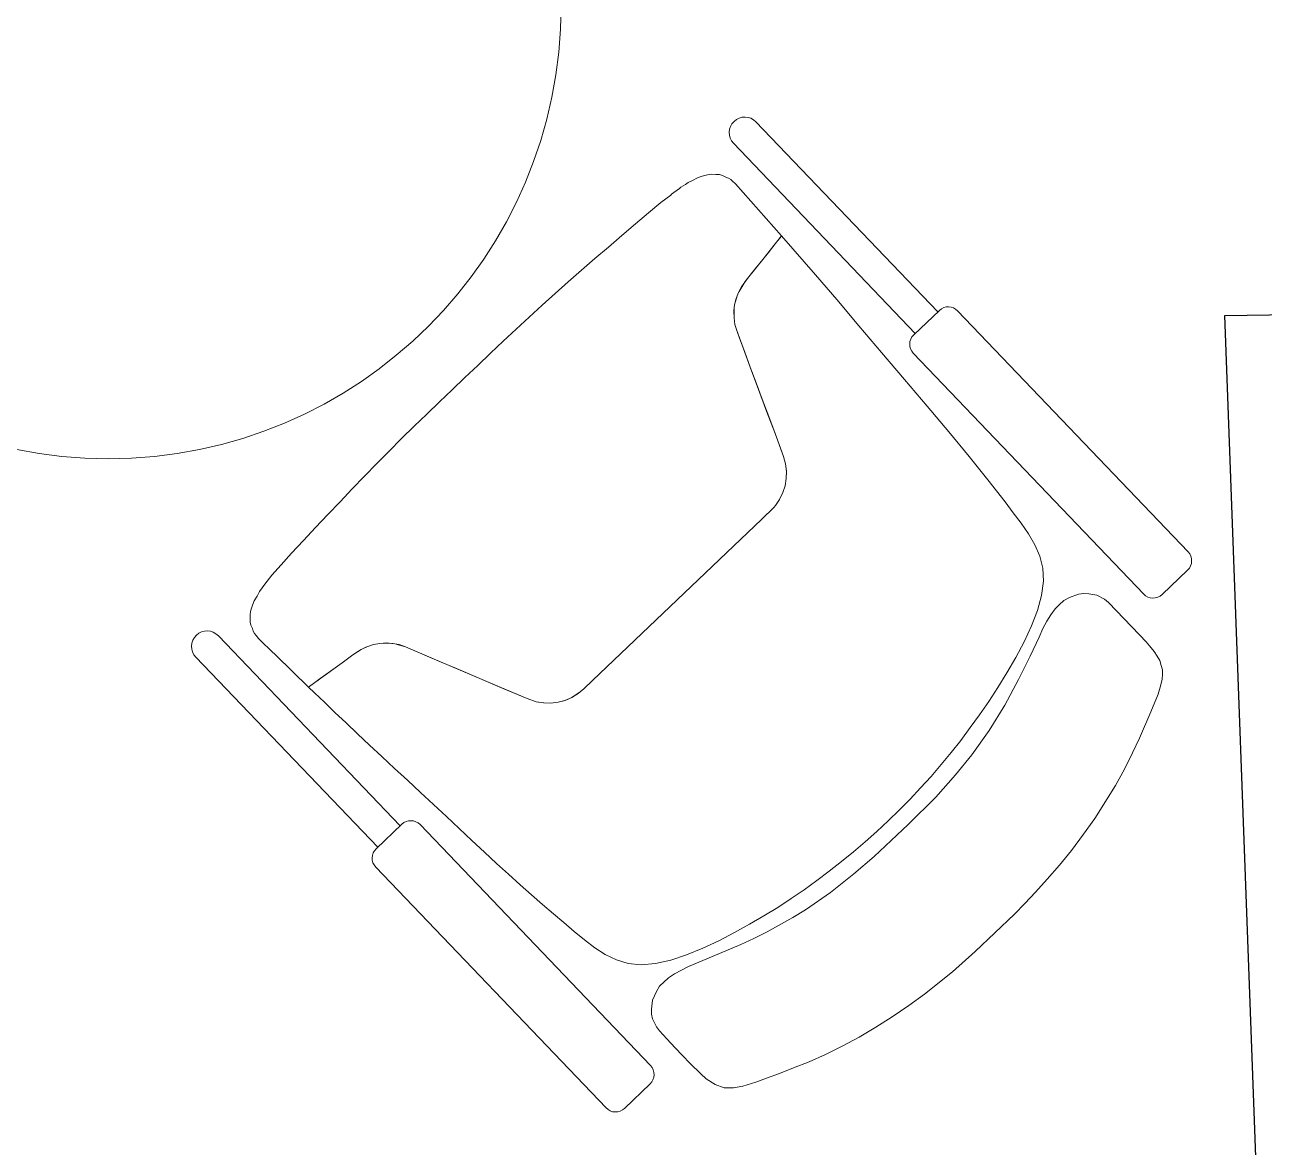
# Model space of a CAD drawing. Header units: inches. Extents: x 54 to 199, y 70 to 109.
# Drawn here: x 92.449 to 93.407, y 73.503 to 74.371 of the extents above; entities that cross this region are included whole.
import ezdxf
from ezdxf.enums import TextEntityAlignment as Align

# ---------------------------------------------------------------- set-up
doc = ezdxf.new("R2010")
doc.units = ezdxf.units.IN
doc.header["$MEASUREMENT"] = 0
doc.layers.add('A-FURNITURE', color=2, linetype='Continuous', lineweight=0)
doc.layers.add('F-DIM', color=1, linetype='Continuous')
doc.layers.add('FINISH-AR', color=252, linetype='Continuous')
doc.layers.add('GOLDCLADDING', color=7, linetype='Continuous', true_color=0xffc20a)
doc.styles.add('ROMANS', font='romans.shx')

# ---------------------------------------------------------------- blocks, each defined once
blk = doc.blocks.new('YJYJJYJTYJTY')
at = {"layer": 'A-FURNITURE', "color": 252}
blk.add_circle((-2.72304, 1.50211, -0.07909), 0.35, dxfattribs=at)
at = {"layer": 'F-DIM', "color": 252, "lineweight": 0}
for p, q in [((-2.08201, 1.26558, -0.07909), (-2.22249, 1.41251, -0.07909)), ((-2.09936, 1.249, -0.07909), (-2.23984, 1.39592, -0.07909)), ((-2.26394, 1.37048, -0.07909), (-2.26722, 1.36936, -0.07909)), ((-2.25984, 1.37161, -0.07909), (-2.26394, 1.37048, -0.07909)), ((-2.25678, 1.37203, -0.07909), (-2.25984, 1.37161, -0.07909)), ((-2.25342, 1.37186, -0.07909), (-2.25678, 1.37203, -0.07909)), ((-2.25075, 1.37169, -0.07909), (-2.25342, 1.37186, -0.07909)), ((-2.24846, 1.37108, -0.07909), (-2.25075, 1.37169, -0.07909)), ((-2.24572, 1.36986, -0.07909), (-2.24846, 1.37108, -0.07909)), ((-2.24374, 1.36904, -0.07909), (-2.24572, 1.36986, -0.07909)), ((-2.28169, 1.3609, -0.07909), (-2.28763, 1.35667, -0.07909)), ((-2.28044, 1.3619, -0.07909), (-2.28169, 1.3609, -0.07909)), ((-2.27701, 1.36409, -0.07909), (-2.28044, 1.3619, -0.07909)), ((-2.27477, 1.36558, -0.07909), (-2.27701, 1.36409, -0.07909)), ((-2.27208, 1.36691, -0.07909), (-2.27477, 1.36558, -0.07909)), ((-2.26722, 1.36936, -0.07909), (-2.27208, 1.36691, -0.07909)), ((-2.24201, 1.36798, -0.07909), (-2.24374, 1.36904, -0.07909)), ((-2.24053, 1.36668, -0.07909), (-2.24201, 1.36798, -0.07909)), ((-2.23822, 1.36469, -0.07909), (-2.24053, 1.36668, -0.07909)), ((-2.20268, 1.32432, -0.07909), (-2.23822, 1.36469, -0.07909)), ((-2.28836, 1.35594, -0.07909), (-2.29609, 1.35006, -0.07909)), ((-2.28763, 1.35667, -0.07909), (-2.28836, 1.35594, -0.07909)), ((-2.30554, 1.34228, -0.07909), (-2.31565, 1.3337, -0.07909)), ((-2.29609, 1.35006, -0.07909), (-2.30554, 1.34228, -0.07909)), ((-2.31565, 1.3337, -0.07909), (-2.32607, 1.32474, -0.07909)), ((-2.32607, 1.32474, -0.07909), (-2.3365, 1.31575, -0.07909)), ((-2.20268, 1.32432, -0.07909), (-2.20755, 1.31823, -0.07909)), ((-2.20553, 1.32076, -0.07909), (-2.20376, 1.32297, -0.07909)), ((-2.20376, 1.32297, -0.07909), (-2.20318, 1.3237, -0.07909)), ((-2.20318, 1.3237, -0.07909), (-2.20268, 1.32432, -0.07909)), ((-2.17638, 1.29412, -0.07909), (-2.20268, 1.32432, -0.07909)), ((-2.20268, 1.32432, -0.07909), (-2.20268, 1.32432, -0.07909)), ((-2.3365, 1.31575, -0.07909), (-2.34688, 1.30678, -0.07909)), ((-2.20755, 1.31823, -0.07909), (-2.21721, 1.30616, -0.07909)), ((-2.21291, 1.31154, -0.07909), (-2.20755, 1.31823, -0.07909)), ((-2.20755, 1.31823, -0.07909), (-2.20553, 1.32076, -0.07909)), ((-2.34688, 1.30678, -0.07909), (-2.35721, 1.29781, -0.07909)), ((-2.21721, 1.30616, -0.07909), (-2.22306, 1.29882, -0.07909)), ((-2.22264, 1.29936, -0.07909), (-2.21721, 1.30616, -0.07909)), ((-2.21721, 1.30616, -0.07909), (-2.21291, 1.31154, -0.07909)), ((-2.35721, 1.29781, -0.07909), (-2.36748, 1.28882, -0.07909)), ((-2.22906, 1.29133, -0.07909), (-2.22264, 1.29936, -0.07909)), ((-2.22306, 1.29882, -0.07909), (-2.22906, 1.29133, -0.07909)), ((-2.16011, 1.27512, -0.07909), (-2.17638, 1.29412, -0.07909)), ((-2.36748, 1.28882, -0.07909), (-2.37768, 1.27979, -0.07909)), ((-2.23369, 1.28503, -0.07909), (-2.23603, 1.28057, -0.07909)), ((-2.23556, 1.28148, -0.07909), (-2.23091, 1.28899, -0.07909)), ((-2.22906, 1.29133, -0.07909), (-2.23369, 1.28503, -0.07909)), ((-2.23091, 1.28899, -0.07909), (-2.22906, 1.29133, -0.07909)), ((-2.37768, 1.27979, -0.07909), (-2.3878, 1.27069, -0.07909)), ((-2.23898, 1.27097, -0.07909), (-2.23675, 1.27866, -0.07909)), ((-2.2378, 1.27586, -0.07909), (-2.23897, 1.27097, -0.07909)), ((-2.23603, 1.28057, -0.07909), (-2.2378, 1.27586, -0.07909)), ((-2.23675, 1.27866, -0.07909), (-2.23556, 1.28148, -0.07909)), ((-2.14302, 1.25495, -0.07909), (-2.16011, 1.27512, -0.07909)), ((-2.3878, 1.27069, -0.07909), (-2.39785, 1.26151, -0.07909)), ((-2.23897, 1.27097, -0.07909), (-2.23946, 1.26641, -0.07909)), ((-2.23946, 1.26641, -0.07909), (-2.23942, 1.26093, -0.07909)), ((-2.23943, 1.26094, -0.07909), (-2.23923, 1.2686, -0.07909)), ((-2.23923, 1.2686, -0.07909), (-2.23898, 1.27097, -0.07909)), ((-2.10059, 1.24782, -0.07909), (-2.08078, 1.26676, -0.07909)), ((-2.06664, 1.26645, -0.07909), (-1.88858, 1.08022, -0.07909)), ((-2.39785, 1.26151, -0.07909), (-2.40782, 1.25227, -0.07909)), ((-2.23871, 1.25597, -0.07909), (-2.23943, 1.26094, -0.07909)), ((-2.23942, 1.26093, -0.07909), (-2.23871, 1.25597, -0.07909)), ((-2.23737, 1.25111, -0.07909), (-2.23871, 1.25597, -0.07909)), ((-2.23871, 1.25597, -0.07909), (-2.23737, 1.25111, -0.07909)), ((-2.12543, 1.23415, -0.07909), (-2.14302, 1.25495, -0.07909)), ((-2.40782, 1.25227, -0.07909), (-2.41775, 1.24297, -0.07909)), ((-2.2352, 1.24531, -0.07909), (-2.23737, 1.25111, -0.07909)), ((-2.23737, 1.25111, -0.07909), (-2.23321, 1.23997, -0.07909)), ((-2.23113, 1.23436, -0.07909), (-2.2352, 1.24531, -0.07909)), ((-2.41775, 1.24297, -0.07909), (-2.42763, 1.23362, -0.07909)), ((-2.23321, 1.23997, -0.07909), (-2.22684, 1.22283, -0.07909)), ((-2.42763, 1.23362, -0.07909), (-2.43749, 1.22425, -0.07909)), ((-2.22684, 1.22283, -0.07909), (-2.23113, 1.23436, -0.07909)), ((-2.10767, 1.21326, -0.07909), (-2.12543, 1.23415, -0.07909)), ((-1.92285, 1.04745, -0.07909), (-2.10091, 1.23368, -0.07909)), ((-2.43749, 1.22425, -0.07909), (-2.44734, 1.21486, -0.07909)), ((-2.22234, 1.21076, -0.07909), (-2.22684, 1.22283, -0.07909)), ((-2.22684, 1.22283, -0.07909), (-2.22044, 1.20566, -0.07909)), ((-2.44734, 1.21486, -0.07909), (-2.45718, 1.20547, -0.07909)), ((-2.21762, 1.19807, -0.07909), (-2.22234, 1.21076, -0.07909)), ((-2.09015, 1.19269, -0.07909), (-2.10767, 1.21326, -0.07909)), ((-2.45718, 1.20547, -0.07909), (-2.467, 1.19606, -0.07909)), ((-2.22044, 1.20566, -0.07909), (-2.21423, 1.18897, -0.07909)), ((-2.21263, 1.18467, -0.07909), (-2.21762, 1.19807, -0.07909)), ((-2.467, 1.19606, -0.07909), (-2.4768, 1.18663, -0.07909)), ((-2.21423, 1.18897, -0.07909), (-2.20772, 1.1715, -0.07909)), ((-2.07335, 1.17277, -0.07909), (-2.09015, 1.19269, -0.07909)), ((-2.4768, 1.18663, -0.07909), (-2.48656, 1.17715, -0.07909)), ((-2.20772, 1.1715, -0.07909), (-2.21263, 1.18467, -0.07909)), ((-2.48656, 1.17715, -0.07909), (-2.49627, 1.16762, -0.07909)), ((-2.20247, 1.15739, -0.07909), (-2.20772, 1.1715, -0.07909)), ((-2.20772, 1.1715, -0.07909), (-2.20111, 1.15371, -0.07909)), ((-2.05772, 1.15379, -0.07909), (-2.07335, 1.17277, -0.07909)), ((-2.49627, 1.16762, -0.07909), (-2.5059, 1.15801, -0.07909)), ((-2.5059, 1.15801, -0.07909), (-2.51547, 1.14833, -0.07909)), ((-2.20111, 1.15371, -0.07909), (-2.20247, 1.15739, -0.07909)), ((-2.19963, 1.14821, -0.07909), (-2.20111, 1.15371, -0.07909)), ((-2.20111, 1.15371, -0.07909), (-2.19963, 1.1482, -0.07909)), ((-2.0504, 1.14469, -0.07909), (-2.05772, 1.15379, -0.07909)), ((-2.51547, 1.14833, -0.07909), (-2.52497, 1.13857, -0.07909)), ((-2.19896, 1.14254, -0.07909), (-2.19963, 1.14821, -0.07909)), ((-2.19963, 1.1482, -0.07909), (-2.19896, 1.14214, -0.07909)), ((-2.19896, 1.14214, -0.07909), (-2.1991, 1.13684, -0.07909)), ((-2.19907, 1.13746, -0.07909), (-2.19896, 1.14254, -0.07909)), ((-2.04337, 1.13582, -0.07909), (-2.0504, 1.14469, -0.07909)), ((-2.52497, 1.13857, -0.07909), (-2.53443, 1.12874, -0.07909)), ((-2.20004, 1.13121, -0.07909), (-2.20174, 1.12589, -0.07909)), ((-2.20173, 1.12593, -0.07909), (-2.20004, 1.13121, -0.07909)), ((-2.1991, 1.13684, -0.07909), (-2.20004, 1.13121, -0.07909)), ((-2.20004, 1.13121, -0.07909), (-2.19909, 1.13683, -0.07909)), ((-2.19909, 1.13683, -0.07909), (-2.19907, 1.13746, -0.07909)), ((-2.0366, 1.12716, -0.07909), (-2.04337, 1.13582, -0.07909)), ((-2.53443, 1.12874, -0.07909), (-2.54388, 1.11884, -0.07909)), ((-2.20747, 1.11593, -0.07909), (-2.20427, 1.12066, -0.07909)), ((-2.20426, 1.12065, -0.07909), (-2.20746, 1.11592, -0.07909)), ((-2.20427, 1.12066, -0.07909), (-2.20173, 1.12593, -0.07909)), ((-2.20174, 1.12589, -0.07909), (-2.20426, 1.12065, -0.07909)), ((-2.03004, 1.11869, -0.07909), (-2.0366, 1.12716, -0.07909)), ((-2.54388, 1.11884, -0.07909), (-2.55333, 1.10889, -0.07909)), ((-2.20879, 1.11448, -0.07909), (-2.21796, 1.10534, -0.07909)), ((-2.21795, 1.10537, -0.07909), (-2.20879, 1.11448, -0.07909)), ((-2.20879, 1.11448, -0.07909), (-2.20747, 1.11593, -0.07909)), ((-2.20746, 1.11592, -0.07909), (-2.20879, 1.11448, -0.07909)), ((-2.02366, 1.1104, -0.07909), (-2.03004, 1.11869, -0.07909)), ((-2.55333, 1.10889, -0.07909), (-2.5628, 1.0989, -0.07909)), ((-2.21796, 1.10534, -0.07909), (-2.34875, 0.98058, -0.07909)), ((-2.34873, 0.98059, -0.07909), (-2.21795, 1.10537, -0.07909)), ((-2.0175, 1.10223, -0.07909), (-2.02366, 1.1104, -0.07909)), ((-2.01181, 1.09403, -0.07909), (-2.0175, 1.10223, -0.07909)), ((-2.5628, 1.0989, -0.07909), (-2.57224, 1.08891, -0.07909)), ((-2.00691, 1.08562, -0.07909), (-2.01181, 1.09403, -0.07909)), ((-2.57224, 1.08891, -0.07909), (-2.58129, 1.07921, -0.07909)), ((-2.00315, 1.07683, -0.07909), (-2.00691, 1.08562, -0.07909)), ((-2.58129, 1.07921, -0.07909), (-2.5895, 1.07014, -0.07909)), ((-2.00083, 1.06748, -0.07909), (-2.00315, 1.07683, -0.07909)), ((-2.5895, 1.07014, -0.07909), (-2.5965, 1.062, -0.07909)), ((-2.0003, 1.05739, -0.07909), (-2.00083, 1.06748, -0.07909)), ((-1.8889, 1.06608, -0.07909), (-1.90871, 1.04714, -0.07909)), ((-2.60206, 1.05506, -0.07909), (-2.606, 1.04958, -0.07909)), ((-2.5965, 1.062, -0.07909), (-2.60206, 1.05506, -0.07909)), ((-2.00175, 1.04646, -0.07909), (-2.0003, 1.05739, -0.07909)), ((-2.60802, 1.04583, -0.07909), (-2.61013, 1.0422, -0.07909)), ((-2.606, 1.04958, -0.07909), (-2.60802, 1.04583, -0.07909)), ((-2.00497, 1.03485, -0.07909), (-2.00175, 1.04646, -0.07909)), ((-1.98032, 1.04482, 0.34034), (-1.98446, 1.04249, 0.34034)), ((-1.9733, 1.04752, 0.34034), (-1.98032, 1.04482, 0.34034)), ((-1.96916, 1.04802, 0.34034), (-1.9733, 1.04752, 0.34034)), ((-1.96529, 1.04778, 0.34034), (-1.96916, 1.04802, 0.34034)), ((-1.95912, 1.04671, 0.34034), (-1.96529, 1.04778, 0.34034)), ((-1.95309, 1.04347, 0.34034), (-1.95912, 1.04671, 0.34034)), ((-2.61273, 1.03494, -0.07909), (-2.61329, 1.0319, -0.07909)), ((-2.61141, 1.03899, -0.07909), (-2.61273, 1.03494, -0.07909)), ((-2.61013, 1.0422, -0.07909), (-2.61141, 1.03899, -0.07909)), ((-2.00961, 1.02282, -0.07909), (-2.00497, 1.03485, -0.07909)), ((-1.99122, 1.03603, 0.34034), (-1.99453, 1.03148, 0.34034)), ((-1.98829, 1.03905, 0.34034), (-1.99122, 1.03603, 0.34034)), ((-1.98446, 1.04249, 0.34034), (-1.98829, 1.03905, 0.34034)), ((-1.9501, 1.0411, 0.34034), (-1.95309, 1.04347, 0.34034)), ((-1.92598, 1.01604, 0.34034), (-1.9501, 1.0411, 0.34034)), ((-2.61329, 1.0319, -0.07909), (-2.61328, 1.02854, -0.07909)), ((-2.61328, 1.02854, -0.07909), (-2.61324, 1.02587, -0.07909)), ((-2.61324, 1.02587, -0.07909), (-2.61273, 1.02355, -0.07909)), ((-1.99764, 1.02645, 0.34034), (-2.00068, 1.0209, 0.34034)), ((-1.99453, 1.03148, 0.34034), (-1.99764, 1.02645, 0.34034)), ((-2.49743, 0.86838, -0.07909), (-2.63791, 1.01531, -0.07909)), ((-2.61273, 1.02355, -0.07909), (-2.61164, 1.02076, -0.07909)), ((-2.61164, 1.02076, -0.07909), (-2.61092, 1.01874, -0.07909)), ((-2.61092, 1.01874, -0.07909), (-2.60994, 1.01696, -0.07909)), ((-2.60994, 1.01696, -0.07909), (-2.60871, 1.01542, -0.07909)), ((-2.60871, 1.01542, -0.07909), (-2.60683, 1.01302, -0.07909)), ((-2.01532, 1.01061, -0.07909), (-2.00961, 1.02282, -0.07909)), ((-2.00068, 1.0209, 0.34034), (-2.00376, 1.01423, 0.34034)), ((-1.92095, 1.01045, 0.34034), (-1.92598, 1.01604, 0.34034)), ((-1.92598, 1.01604, 0.34034), (-1.92598, 1.01604, 0.34034)), ((-2.60683, 1.01302, -0.07909), (-2.60422, 1.01048, -0.07909)), ((-2.60422, 1.01048, -0.07909), (-2.5974, 1.00395, -0.07909)), ((-2.52747, 1.00474, -0.07909), (-2.52322, 1.00673, -0.07909)), ((-2.52385, 1.00645, -0.07909), (-2.52747, 1.00475, -0.07909)), ((-2.51812, 1.00843, -0.07909), (-2.52385, 1.00645, -0.07909)), ((-2.52322, 1.00673, -0.07909), (-2.51812, 1.00843, -0.07909)), ((-2.51319, 1.00937, -0.07909), (-2.51812, 1.00843, -0.07909)), ((-2.51812, 1.00843, -0.07909), (-2.51318, 1.00936, -0.07909)), ((-2.50816, 1.00968, -0.07909), (-2.51319, 1.00937, -0.07909)), ((-2.51318, 1.00936, -0.07909), (-2.50861, 1.00964, -0.07909)), ((-2.50861, 1.00964, -0.07909), (-2.50313, 1.00934, -0.07909)), ((-2.50164, 1.00905, -0.07909), (-2.50816, 1.00968, -0.07909)), ((-2.50313, 1.00934, -0.07909), (-2.50164, 1.00905, -0.07909)), ((-2.50164, 1.00905, -0.07909), (-2.49819, 1.00839, -0.07909)), ((-2.49342, 1.00683, -0.07909), (-2.50164, 1.00905, -0.07909)), ((-2.49819, 1.00839, -0.07909), (-2.49341, 1.00682, -0.07909)), ((-2.48789, 1.00446, -0.07909), (-2.49342, 1.00683, -0.07909)), ((-2.49341, 1.00682, -0.07909), (-2.48789, 1.00446, -0.07909)), ((-2.02176, 0.99847, -0.07909), (-2.01532, 1.01061, -0.07909)), ((-2.00376, 1.01423, 0.34034), (-2.0107, 0.99946, 0.34034)), ((-1.91836, 1.00747, 0.34034), (-1.92095, 1.01045, 0.34034)), ((-1.91473, 1.00315, 0.34034), (-1.91836, 1.00747, 0.34034)), ((-2.51478, 0.8518, -0.07909), (-2.65526, 0.99872, -0.07909)), ((-2.5974, 1.00395, -0.07909), (-2.59319, 0.99988, -0.07909)), ((-2.59319, 0.99988, -0.07909), (-2.56818, 0.97563, -0.07909)), ((-2.54231, 0.99439, -0.07909), (-2.53398, 1.00042, -0.07909)), ((-2.53398, 1.00042, -0.07909), (-2.54231, 0.99439, -0.07909)), ((-2.53398, 1.00042, -0.07909), (-2.52747, 1.00474, -0.07909)), ((-2.53172, 1.00205, -0.07909), (-2.53398, 1.00042, -0.07909)), ((-2.52747, 1.00475, -0.07909), (-2.53172, 1.00205, -0.07909)), ((-2.48789, 1.00446, -0.07909), (-2.48248, 1.00215, -0.07909)), ((-2.47698, 0.99981, -0.07909), (-2.48789, 1.00446, -0.07909)), ((-2.48248, 1.00215, -0.07909), (-2.47463, 0.9988, -0.07909)), ((-2.46567, 0.99498, -0.07909), (-2.47698, 0.99981, -0.07909)), ((-2.47463, 0.9988, -0.07909), (-2.41529, 0.97347, -0.07909)), ((-2.0286, 0.98664, -0.07909), (-2.02176, 0.99847, -0.07909)), ((-2.0107, 0.99946, 0.34034), (-2.01954, 0.98138, 0.34034)), ((-1.91242, 0.99937, 0.34034), (-1.91473, 1.00315, 0.34034)), ((-1.9105, 0.99607, 0.34034), (-1.91242, 0.99937, 0.34034)), ((-2.54935, 0.98928, -0.07909), (-2.55493, 0.98524, -0.07909)), ((-2.5544, 0.98561, -0.07909), (-2.5488, 0.98967, -0.07909)), ((-2.54231, 0.99439, -0.07909), (-2.54935, 0.98928, -0.07909)), ((-2.5488, 0.98967, -0.07909), (-2.54231, 0.99439, -0.07909)), ((-2.45382, 0.98992, -0.07909), (-2.46567, 0.99498, -0.07909)), ((-2.44137, 0.98461, -0.07909), (-2.45382, 0.98992, -0.07909)), ((-2.03554, 0.97532, -0.07909), (-2.0286, 0.98664, -0.07909)), ((-1.90931, 0.99239, 0.34034), (-1.9105, 0.99607, 0.34034)), ((-1.90844, 0.98897, 0.34034), (-1.90931, 0.99239, 0.34034)), ((-1.90827, 0.98536, 0.34034), (-1.90844, 0.98897, 0.34034)), ((-2.56599, 0.97721, -0.07909), (-2.56818, 0.97563, -0.07909)), ((-2.5666, 0.97677, -0.07909), (-2.5657, 0.97742, -0.07909)), ((-2.56449, 0.9783, -0.07909), (-2.56599, 0.97721, -0.07909)), ((-2.5657, 0.97742, -0.07909), (-2.56414, 0.97855, -0.07909)), ((-2.56229, 0.9799, -0.07909), (-2.56449, 0.9783, -0.07909)), ((-2.56414, 0.97855, -0.07909), (-2.56187, 0.9802, -0.07909)), ((-2.55917, 0.98216, -0.07909), (-2.56229, 0.9799, -0.07909)), ((-2.56187, 0.9802, -0.07909), (-2.55869, 0.9825, -0.07909)), ((-2.55493, 0.98524, -0.07909), (-2.55917, 0.98216, -0.07909)), ((-2.55869, 0.9825, -0.07909), (-2.5544, 0.98561, -0.07909)), ((-2.42822, 0.979, -0.07909), (-2.44137, 0.98461, -0.07909)), ((-2.4173, 0.97433, -0.07909), (-2.42822, 0.979, -0.07909)), ((-2.34875, 0.98058, -0.07909), (-2.3554, 0.97424, -0.07909)), ((-2.35539, 0.97423, -0.07909), (-2.34873, 0.98059, -0.07909)), ((-2.01954, 0.98138, 0.34034), (-2.03027, 0.96152, 0.34034)), ((-1.9117, 0.97018, 0.34034), (-1.90953, 0.97722, 0.34034)), ((-1.90953, 0.97722, 0.34034), (-1.90857, 0.9817, 0.34034)), ((-1.90857, 0.9817, 0.34034), (-1.90827, 0.98536, 0.34034)), ((-2.56818, 0.97563, -0.07909), (-2.56753, 0.97609, -0.07909)), ((-2.56818, 0.97563, -0.07909), (-2.56354, 0.97115, -0.07909)), ((-2.56753, 0.97609, -0.07909), (-2.5666, 0.97677, -0.07909)), ((-2.56354, 0.97115, -0.07909), (-2.55591, 0.96381, -0.07909)), ((-2.39938, 0.96669, -0.07909), (-2.4173, 0.97433, -0.07909)), ((-2.41529, 0.97347, -0.07909), (-2.39938, 0.96669, -0.07909)), ((-2.37005, 0.96535, -0.07909), (-2.36467, 0.96764, -0.07909)), ((-2.36467, 0.96764, -0.07909), (-2.37001, 0.96535, -0.07909)), ((-2.36467, 0.96764, -0.07909), (-2.35828, 0.97186, -0.07909)), ((-2.3598, 0.97061, -0.07909), (-2.36467, 0.96764, -0.07909)), ((-2.35828, 0.97186, -0.07909), (-2.3598, 0.97061, -0.07909)), ((-2.3554, 0.97424, -0.07909), (-2.35828, 0.97186, -0.07909)), ((-2.35828, 0.97186, -0.07909), (-2.35539, 0.97423, -0.07909)), ((-2.04255, 0.9645, -0.07909), (-2.03554, 0.97532, -0.07909)), ((-1.91744, 0.95659, 0.34034), (-1.9117, 0.97018, 0.34034)), ((-2.55591, 0.96381, -0.07909), (-2.5478, 0.95606, -0.07909)), ((-2.39938, 0.96669, -0.07909), (-2.3924, 0.9643, -0.07909)), ((-2.3924, 0.96429, -0.07909), (-2.39938, 0.96669, -0.07909)), ((-2.3924, 0.9643, -0.07909), (-2.38677, 0.96335, -0.07909)), ((-2.38638, 0.96334, -0.07909), (-2.3924, 0.96429, -0.07909)), ((-2.38677, 0.96335, -0.07909), (-2.38107, 0.96322, -0.07909)), ((-2.38108, 0.96323, -0.07909), (-2.38638, 0.96334, -0.07909)), ((-2.37541, 0.96391, -0.07909), (-2.38108, 0.96323, -0.07909)), ((-2.38107, 0.96322, -0.07909), (-2.37541, 0.9639, -0.07909)), ((-2.37541, 0.9639, -0.07909), (-2.37005, 0.96535, -0.07909)), ((-2.37001, 0.96535, -0.07909), (-2.37541, 0.96391, -0.07909)), ((-2.04965, 0.95412, -0.07909), (-2.04255, 0.9645, -0.07909)), ((-2.03027, 0.96152, 0.34034), (-2.04226, 0.94211, 0.34034)), ((-2.5478, 0.95606, -0.07909), (-2.53925, 0.94793, -0.07909)), ((-2.05698, 0.94423, -0.07909), (-2.04965, 0.95412, -0.07909)), ((-1.9262, 0.93606, 0.34034), (-1.91744, 0.95659, 0.34034)), ((-2.53925, 0.94793, -0.07909), (-2.53031, 0.93949, -0.07909)), ((-2.53031, 0.93949, -0.07909), (-2.52103, 0.93079, -0.07909)), ((-2.0642, 0.9344, -0.07909), (-2.05698, 0.94423, -0.07909)), ((-2.04226, 0.94211, 0.34034), (-2.05569, 0.92332, 0.34034)), ((-2.52103, 0.93079, -0.07909), (-2.51147, 0.92186, -0.07909)), ((-2.0717, 0.92494, -0.07909), (-2.0642, 0.9344, -0.07909)), ((-1.93145, 0.9249, 0.34034), (-1.9262, 0.93606, 0.34034)), ((-2.51147, 0.92186, -0.07909), (-2.50169, 0.91276, -0.07909)), ((-2.07937, 0.91568, -0.07909), (-2.0717, 0.92494, -0.07909)), ((-2.05569, 0.92332, 0.34034), (-2.06826, 0.90768, 0.34034)), ((-1.93774, 0.91203, 0.34034), (-1.93145, 0.9249, 0.34034)), ((-2.50169, 0.91276, -0.07909), (-2.49176, 0.90353, -0.07909)), ((-2.08722, 0.9066, -0.07909), (-2.07937, 0.91568, -0.07909)), ((-1.94468, 0.89943, 0.34034), (-1.93774, 0.91203, 0.34034)), ((-2.49176, 0.90353, -0.07909), (-2.48174, 0.89422, -0.07909)), ((-2.09524, 0.89771, -0.07909), (-2.08722, 0.9066, -0.07909)), ((-2.06826, 0.90768, 0.34034), (-2.08359, 0.89063, 0.34034)), ((-2.48174, 0.89422, -0.07909), (-2.4717, 0.88486, -0.07909)), ((-2.10345, 0.889, -0.07909), (-2.09524, 0.89771, -0.07909)), ((-1.96057, 0.87401, 0.34034), (-1.94468, 0.89943, 0.34034)), ((-2.4717, 0.88486, -0.07909), (-2.46171, 0.8755, -0.07909)), ((-2.11182, 0.88048, -0.07909), (-2.10345, 0.889, -0.07909)), ((-2.08359, 0.89063, 0.34034), (-2.10476, 0.86939, 0.34034)), ((-2.46171, 0.8755, -0.07909), (-2.45179, 0.8662, -0.07909)), ((-2.12911, 0.86399, -0.07909), (-2.12038, 0.87215, -0.07909)), ((-2.12038, 0.87215, -0.07909), (-2.11182, 0.88048, -0.07909)), ((-1.96929, 0.86182, 0.34034), (-1.96057, 0.87401, 0.34034)), ((-2.4962, 0.86956, -0.07909), (-2.51601, 0.85062, -0.07909)), ((-2.304, 0.68302, -0.07909), (-2.48206, 0.86925, -0.07909)), ((-2.45179, 0.8662, -0.07909), (-2.44199, 0.85703, -0.07909)), ((-2.13801, 0.85603, -0.07909), (-2.12911, 0.86399, -0.07909)), ((-2.10476, 0.86939, 0.34034), (-2.11789, 0.85701, 0.34034)), ((-2.44199, 0.85703, -0.07909), (-2.43234, 0.84805, -0.07909)), ((-2.1471, 0.84824, -0.07909), (-2.13801, 0.85603, -0.07909)), ((-2.11789, 0.85701, 0.34034), (-2.13122, 0.84468, 0.34034)), ((-1.97859, 0.84939, 0.34034), (-1.96929, 0.86182, 0.34034)), ((-2.43234, 0.84805, -0.07909), (-2.42288, 0.83931, -0.07909)), ((-2.15635, 0.84065, -0.07909), (-2.1471, 0.84824, -0.07909)), ((-2.13122, 0.84468, 0.34034), (-2.14689, 0.83116, 0.34034)), ((-1.98799, 0.83803, 0.34034), (-1.97859, 0.84939, 0.34034)), ((-2.51633, 0.83648, -0.07909), (-2.33827, 0.65025, -0.07909)), ((-2.42288, 0.83931, -0.07909), (-2.41365, 0.83088, -0.07909)), ((-2.16579, 0.83323, -0.07909), (-2.15635, 0.84065, -0.07909)), ((-1.99735, 0.82714, 0.34034), (-1.98799, 0.83803, 0.34034)), ((-2.41365, 0.83088, -0.07909), (-2.40466, 0.8228, -0.07909)), ((-2.1852, 0.81896, -0.07909), (-2.1754, 0.82601, -0.07909)), ((-2.1754, 0.82601, -0.07909), (-2.16579, 0.83323, -0.07909)), ((-2.14689, 0.83116, 0.34034), (-2.165, 0.81685, 0.34034)), ((-2.00637, 0.81718, 0.34034), (-1.99735, 0.82714, 0.34034)), ((-2.40466, 0.8228, -0.07909), (-2.39591, 0.81507, -0.07909)), ((-2.39591, 0.81507, -0.07909), (-2.38738, 0.80763, -0.07909)), ((-2.19524, 0.81208, -0.07909), (-2.1852, 0.81896, -0.07909)), ((-2.165, 0.81685, 0.34034), (-2.18418, 0.80347, 0.34034)), ((-2.01477, 0.80832, 0.34034), (-2.00637, 0.81718, 0.34034)), ((-2.38738, 0.80763, -0.07909), (-2.37905, 0.80045, -0.07909)), ((-2.21629, 0.79874, -0.07909), (-2.20558, 0.80535, -0.07909)), ((-2.20558, 0.80535, -0.07909), (-2.19524, 0.81208, -0.07909)), ((-2.02263, 0.80018, 0.34034), (-2.01477, 0.80832, 0.34034)), ((-2.37905, 0.80045, -0.07909), (-2.3709, 0.7935, -0.07909)), ((-2.22743, 0.79225, -0.07909), (-2.21629, 0.79874, -0.07909)), ((-2.19394, 0.79741, 0.34034), (-2.21389, 0.78635, 0.34034)), ((-2.18418, 0.80347, 0.34034), (-2.19394, 0.79741, 0.34034)), ((-2.03777, 0.78556, 0.34034), (-2.02263, 0.80018, 0.34034)), ((-2.3709, 0.7935, -0.07909), (-2.36291, 0.78675, -0.07909)), ((-2.36291, 0.78675, -0.07909), (-2.35504, 0.7802, -0.07909)), ((-2.2512, 0.77958, -0.07909), (-2.23906, 0.78585, -0.07909)), ((-2.23906, 0.78585, -0.07909), (-2.22743, 0.79225, -0.07909)), ((-2.21389, 0.78635, 0.34034), (-2.22413, 0.78127, 0.34034)), ((-2.05309, 0.77113, 0.34034), (-2.03777, 0.78556, 0.34034)), ((-2.35504, 0.7802, -0.07909), (-2.34712, 0.77413, -0.07909)), ((-2.26363, 0.77372, -0.07909), (-2.2512, 0.77958, -0.07909)), ((-2.23423, 0.77656, 0.34034), (-2.26044, 0.76546, 0.34034)), ((-2.22413, 0.78127, 0.34034), (-2.23423, 0.77656, 0.34034)), ((-2.34712, 0.77413, -0.07909), (-2.33895, 0.76885, -0.07909)), ((-2.33895, 0.76885, -0.07909), (-2.33035, 0.76467, -0.07909)), ((-2.28833, 0.76452, -0.07909), (-2.27609, 0.76858, -0.07909)), ((-2.27609, 0.76858, -0.07909), (-2.26363, 0.77372, -0.07909)), ((-2.07069, 0.75562, 0.34034), (-2.05309, 0.77113, 0.34034)), ((-2.33035, 0.76467, -0.07909), (-2.32112, 0.76192, -0.07909)), ((-2.32112, 0.76192, -0.07909), (-2.31107, 0.76091, -0.07909)), ((-2.31107, 0.76091, -0.07909), (-2.30007, 0.76185, -0.07909)), ((-2.30007, 0.76185, -0.07909), (-2.28833, 0.76452, -0.07909)), ((-2.2746, 0.75958, 0.34034), (-2.28545, 0.75393, 0.34034)), ((-2.26044, 0.76546, 0.34034), (-2.2746, 0.75958, 0.34034)), ((-2.29016, 0.75084, 0.34034), (-2.29693, 0.74439, 0.34034)), ((-2.28545, 0.75393, 0.34034), (-2.29016, 0.75084, 0.34034)), ((-2.09231, 0.7383, 0.34034), (-2.07069, 0.75562, 0.34034)), ((-2.29944, 0.74036, 0.34034), (-2.30247, 0.73348, 0.34034)), ((-2.29693, 0.74439, 0.34034), (-2.29944, 0.74036, 0.34034)), ((-2.10432, 0.72944, 0.34034), (-2.09231, 0.7383, 0.34034)), ((-2.30247, 0.73348, 0.34034), (-2.30313, 0.72674, 0.34034)), ((-2.11717, 0.72074, 0.34034), (-2.10432, 0.72944, 0.34034)), ((-2.30313, 0.72674, 0.34034), (-2.3031, 0.72288, 0.34034)), ((-2.3031, 0.72288, 0.34034), (-2.30233, 0.71927, 0.34034)), ((-2.30233, 0.71927, 0.34034), (-2.29938, 0.7131, 0.34034)), ((-2.12976, 0.71261, 0.34034), (-2.11717, 0.72074, 0.34034)), ((-2.29938, 0.7131, 0.34034), (-2.29715, 0.71001, 0.34034)), ((-2.29715, 0.71001, 0.34034), (-2.29141, 0.70383, 0.34034)), ((-2.14282, 0.70496, 0.34034), (-2.12976, 0.71261, 0.34034)), ((-2.29141, 0.70383, 0.34034), (-2.28502, 0.69686, 0.34034)), ((-2.1559, 0.69792, 0.34034), (-2.14282, 0.70496, 0.34034)), ((-2.28502, 0.69686, 0.34034), (-2.27915, 0.69076, 0.34034)), ((-2.27915, 0.69076, 0.34034), (-2.27325, 0.68474, 0.34034)), ((-2.18139, 0.68603, 0.34034), (-2.16881, 0.69159, 0.34034)), ((-2.16881, 0.69159, 0.34034), (-2.1559, 0.69792, 0.34034)), ((-2.27325, 0.68474, 0.34034), (-2.26505, 0.67672, 0.34034)), ((-2.2044, 0.677, 0.34034), (-2.19335, 0.68119, 0.34034)), ((-2.19335, 0.68119, 0.34034), (-2.18139, 0.68603, 0.34034)), ((-2.26505, 0.67672, 0.34034), (-2.26091, 0.67289, 0.34034)), ((-2.26091, 0.67289, 0.34034), (-2.25403, 0.66833, 0.34034)), ((-2.22265, 0.67034, 0.34034), (-2.21427, 0.67341, 0.34034)), ((-2.21427, 0.67341, 0.34034), (-2.2044, 0.677, 0.34034)), ((-2.32413, 0.64993, -0.07909), (-2.30432, 0.66888, -0.07909)), ((-2.25403, 0.66833, 0.34034), (-2.24704, 0.66594, 0.34034)), ((-2.24704, 0.66594, 0.34034), (-2.23977, 0.66572, 0.34034)), ((-2.23977, 0.66572, 0.34034), (-2.23275, 0.66713, 0.34034)), ((-2.23275, 0.66713, 0.34034), (-2.22265, 0.67034, 0.34034))]:
    blk.add_line(p, q, dxfattribs=at)
for centre, radius, start, end in [((-2.23116, 1.40421, -0.07909), 0.012, 43.7157, 223.7157), ((-2.07386, 1.25954, -0.07909), 0.01, 43.7157, 133.7157), ((-2.09368, 1.24059, -0.07909), 0.01, 133.7157, 223.7157), ((-1.89581, 1.07331, -0.07909), 0.01, 313.7157, 43.7157), ((-1.91562, 1.05436, -0.07909), 0.01, 223.7157, 313.7157), ((-2.64658, 1.00701, -0.07909), 0.012, 43.7157, 223.7157), ((-2.48929, 0.86234, -0.07909), 0.01, 43.7157, 133.7157), ((-2.5091, 0.84339, -0.07909), 0.01, 133.7157, 223.7157), ((-2.31123, 0.67611, -0.07909), 0.01, 313.7157, 43.7157), ((-2.33104, 0.65716, -0.07909), 0.01, 223.7157, 313.7157)]:
    blk.add_arc(centre, radius, start, end, dxfattribs=at)
at = {"layer": 'FINISH-AR', "color": 252}
for p, q in [((-1.86022, 1.26289, -0.07909), (-1.21236, 1.27308, -0.07909)), ((-1.82903, 0.4215, -0.07909), (-1.86022, 1.26289, -0.07909))]:
    blk.add_line(p, q, dxfattribs=at)
at = {"color": 252, "style": 'ROMANS'}
for p in [(4.77318, 7.30599, -0.07909), (-4.23063, 7.17384, -0.07909), (-4.30223, 3.77171, -0.07909), (1.36363, 2.24315, -0.07909)]:
    blk.add_attdef('ELEV', text='', height=0.10354, dxfattribs=at).set_placement(p, align=Align.BOTTOM_LEFT)
for p in [(4.77318, 7.23716, -0.07909), (-4.23063, 7.10502, -0.07909), (-4.30223, 3.70288, -0.07909), (1.36363, 2.17433, -0.07909)]:
    blk.add_attdef('LEVEL', text='', height=0.10354, dxfattribs=at).set_placement(p, align=Align.TOP_LEFT)

msp = doc.modelspace()

# ---------------------------------------------------------------- block references
at = {"layer": 'GOLDCLADDING'}
msp.add_blockref('YJYJJYJTYJTY', (95.23646, 72.88351, 0.07909), dxfattribs=at)

doc.saveas('drawing.dxf')
